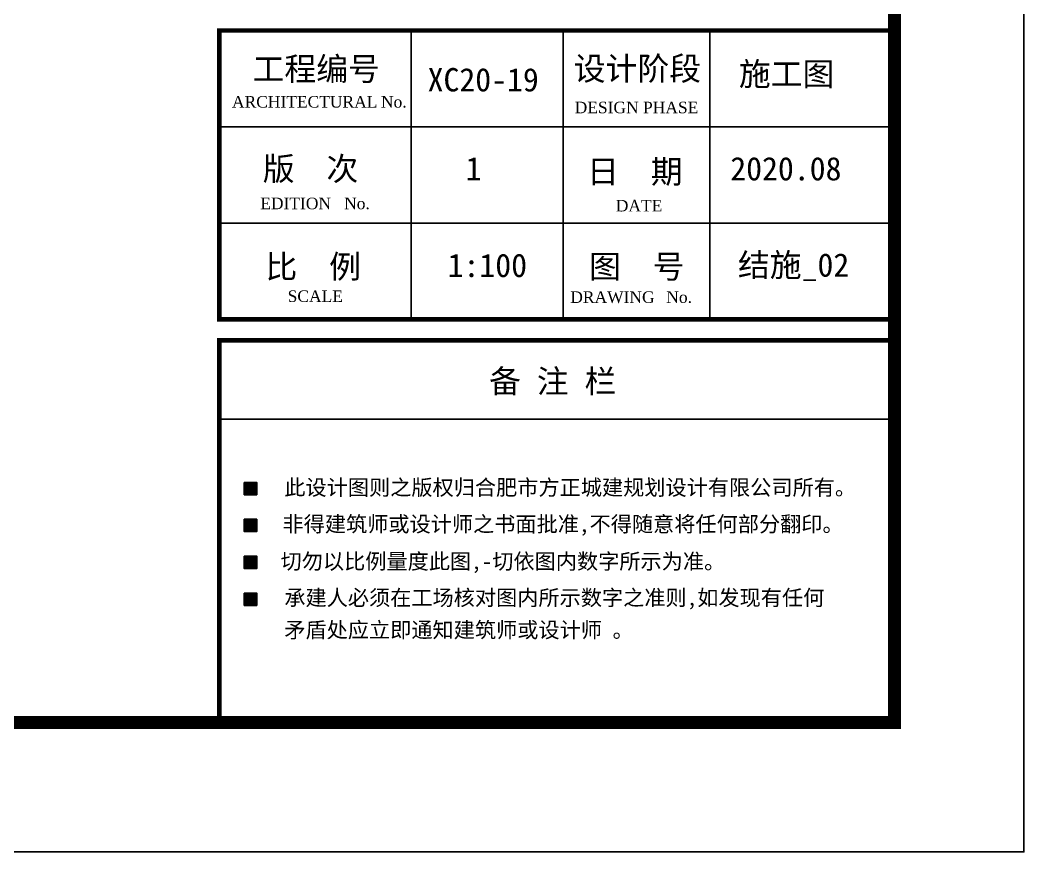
# Model space of a CAD drawing. Extents: x -2746917 to -971774, y -3334247 to -3250358.
# Drawn here: x -2367531 to -2359769, y -3316173 to -3309739 of the extents above; entities that cross this region are included whole.
import ezdxf

# ---------------------------------------------------------------- set-up
doc = ezdxf.new("R2010")
doc.units = 0
doc.header["$LTSCALE"] = 1000
doc.header["$MEASUREMENT"] = 0
doc.layers.get('0').update_dxf_attribs({"linetype": 'CONTINUOUS'})
for name, color, linetype in [('1', 140, 'CONTINUOUS'), ('PUB_TEXT', 7, 'CONTINUOUS'), ('PUB_TITLE', 4, 'CONTINUOUS')]:
    doc.layers.add(name, color=color, linetype=linetype)
doc.layers.add('yichutu', color=7, linetype='CONTINUOUS', true_color=0xffffff, plot=False)
doc.styles.add('GHF', font='times.ttf')
doc.styles.add('STYLE1', font='simhei.ttf', dxfattribs={"width": 0.8})

# ---------------------------------------------------------------- blocks, each defined once
blk = doc.blocks.new('yct-743-420-74300-42000-100-2002.0')
at = {"layer": 'yichutu', "color": 7, "true_color": 0xffffff}
blk.add_lwpolyline([(0, 0), (0, 42000), (74300, 42000), (74300, 0)], close=True, dxfattribs=at)
blk = doc.blocks.new('*U3515')
at = {"layer": 'PUB_TEXT', "style": 'STYLE1'}
blk.add_text('备 注 栏', height=180, dxfattribs=at).set_placement((503975.6, -819746.6))
blk = doc.blocks.new('A$C6B365CFD')
for points in [[(-2195.1, -14329.9), (-2099.3, -14329.9), (-2099.3, -14234.1), (-2195.1, -14234.1)], [(-2195.1, -14615.2), (-2099.3, -14615.2), (-2099.3, -14519.5), (-2195.1, -14519.5)], [(-2195.1, -14900.6), (-2099.3, -14900.6), (-2099.3, -14804.8), (-2195.1, -14804.8)], [(-2195.1, -15186), (-2099.3, -15186), (-2099.3, -15090.2), (-2195.1, -15090.2)]]:
    blk.add_hatch(color=256).paths.add_polyline_path(points)
for points in [[(-2195.1, -14234.1), (-2099.3, -14234.1), (-2099.3, -14329.9), (-2195.1, -14329.9)], [(-2195.1, -14519.5), (-2099.3, -14519.5), (-2099.3, -14615.2), (-2195.1, -14615.2)], [(-2195.1, -14804.8), (-2099.3, -14804.8), (-2099.3, -14900.6), (-2195.1, -14900.6)], [(-2195.1, -15090.2), (-2099.3, -15090.2), (-2099.3, -15186), (-2195.1, -15186)]]:
    blk.add_lwpolyline(points, close=True)
at = {"layer": '1'}
blk.add_line((-1937.7, -13136.5), (2833.3, -13136.5), dxfattribs=at)
at = {"layer": 'PUB_TITLE', "color": 4}
for p, q in [((-2387.8, -10739.4), (2833.3, -10739.4)), ((-2387.8, -10739.4), (2833.3, -10739.4)), ((-904.7, -10739.4), (-904.7, -12973.3)), ((269.7, -10739.4), (269.7, -12973.3)), ((1404.5, -10739.4), (1404.5, -12973.3)), ((-2387.8, -11484), (2833.3, -11484)), ((-2387.8, -12228.7), (2833.3, -12228.7)), ((-2387.8, -13745.4), (2833.3, -13745.4))]:
    blk.add_line(p, q, dxfattribs=at)
at = {"layer": 'PUB_TITLE'}
blk.add_lwpolyline([(-70466.7, -17092.6), (-70466.7, 24907.4), (3833.3, 24907.4), (3833.3, -17092.6)], close=True, dxfattribs=at)
at = {"layer": 'PUB_TITLE', "const_width": 100}
blk.add_lwpolyline([(2833.3, -16092.6), (2833.3, 23907.4), (-69753.4, 23907.4), (-69753.4, -16092.6), (2833.3, -16092.6)], dxfattribs=at)
at = {"layer": 'PUB_TITLE', "color": 4, "const_width": 35.1}
blk.add_lwpolyline([(-2387.8, -10739.4), (2833.3, -10739.4), (2833.3, -12973.3), (-2387.8, -12973.3)], close=True, dxfattribs=at)
blk.add_lwpolyline([(-2387.8, -16092.6), (-2387.8, -13136.5), (2833.3, -13136.5), (2833.3, -16092.6)], dxfattribs=at)
at = {"xscale": 1.002951946575195, "yscale": 1.002951914444566, "zscale": 1.002951922000932}
blk.add_blockref('*U3515', (-505765.5, 808623.8), dxfattribs=at)
at = {"layer": 'PUB_TEXT'}
for s, height, style, p in [('工程编号', 180.53, 'STYLE1', (-2131.4, -11126.6)), (' 设计阶段', 180.53, 'STYLE1', (229.2, -11124.2)), ('施工图', 180.53, 'STYLE1', (1628.9, -11165.8)), ('XC20-19', 180.53, 'STYLE1', (-777.6, -11210.5)), ('ARCHITECTURAL', 89.363, 'GHF', (-2290.5, -11335.8)), ('No.', 89.36, 'GHF', (-1138.3, -11335.8)), ('     DESIGN PHASE', 89.363, 'GHF', (190.7, -11379.5)), ('版  次', 180.53, 'STYLE1', (-2052, -11898.6)), ('日  期', 180.53, 'STYLE1', (455.4, -11920.9)), ('2020.08', 180.53, 'STYLE1', (1562.8, -11898.6)), ('1', 180.5, 'STYLE1', (-483.2, -11898.6)), ('EDITION', 89.36, 'GHF', (-2071.7, -12121.6)), ('No.', 89.36, 'GHF', (-1423.3, -12121.6)), ('DATE', 89.36, 'GHF', (677.5, -12139.2)), ('比  例', 180.53, 'STYLE1', (-2031.3, -12655.8)), ('1:100', 180.53, 'STYLE1', (-622.7, -12646.2)), ('图  号', 180.53, 'STYLE1', (471.2, -12655.6)), ('SCALE', 89.36, 'GHF', (-1859.9, -12839)), ('DRAWING', 89.36, 'GHF', (325.5, -12846.3)), ('No.', 89.36, 'GHF', (1068, -12846.3))]:
    blk.add_text(s, height=height, dxfattribs=dict(at, style=style)).set_placement(p)
at = {"layer": 'PUB_TEXT', "style": 'STYLE1', "width": 1}
for s, p in [('此设计图则之版权归合肥市方正城建规划设计有限公司所有。', (-1885.8, -14333.6)), ('非得建筑师或设计师之书面批准,不得随意将任何部分翻印。', (-1899.9, -14616.8)), ('切勿以比例量度此图,-切依图内数字所示为准。', (-1914.6, -14905.2)), ('承建人必须在工场核对图内所示数字之准则,如发现有任何', (-1885.8, -15186.3)), ('矛盾处应立即通知建筑师或设计师 。', (-1885.8, -15435.4))]:
    blk.add_text(s, height=120.053, dxfattribs=at).set_placement(p)

msp = doc.modelspace()

# ---------------------------------------------------------------- block references
at = {"ltscale": 1.5}
msp.add_blockref('A$C6B365CFD', (-2363601.94, -3299080.41), dxfattribs=at)
at = {"layer": 'yichutu'}
msp.add_blockref('yct-743-420-74300-42000-100-2002.0', (-2434068.65, -3316173.05), dxfattribs=at)

# ---------------------------------------------------------------- texts
at = {"layer": 'PUB_TEXT', "color": 3, "style": 'STYLE1'}
msp.add_text('结施_02', height=180.531, dxfattribs=at).set_placement((-2361980.26, -3311723.66))

doc.saveas('drawing.dxf')
